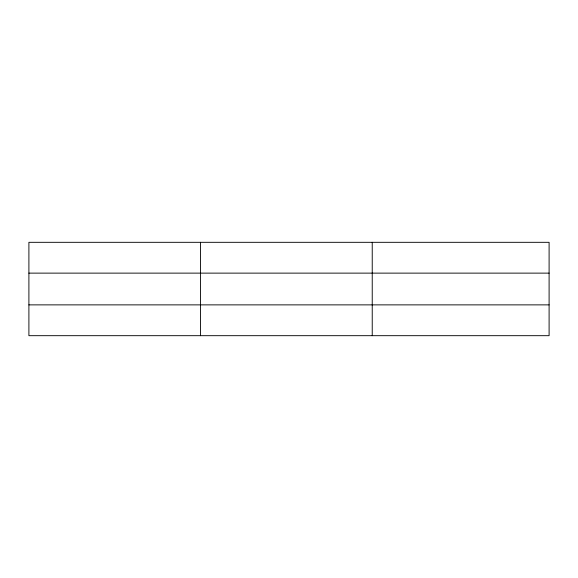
<?xml version="1.0" encoding="UTF-8"?>
<svg xmlns="http://www.w3.org/2000/svg" width="578" height="578" viewBox="0 0 578 578"><rect width="100%" height="100%" fill="white"/><g stroke="black" fill="none" stroke-linecap="round" stroke-linejoin="round"><path stroke-width="0.87" d="M200.566 242.319L200.566 335.681M372.232 242.319L372.232 335.681M549.1 304.873L549.1 335.681L28.9 335.681L28.9 242.319L549.1 242.319L549.1 304.873L28.9 304.873M28.9 273.127L549.1 273.127"/></g></svg>
